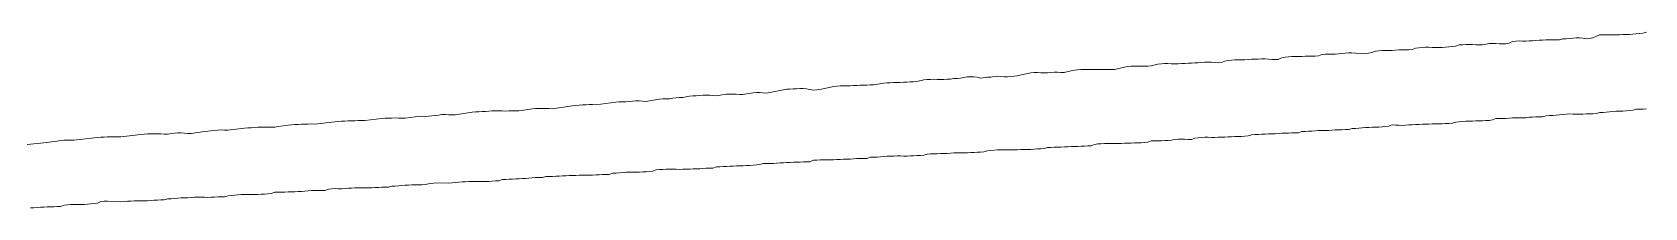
# Model space of a CAD drawing. Extents: x -16 to 11205, y -14909 to 147.
# Drawn here: x -5.49 to 5.14, y 106.65 to 107.81 of the extents above; entities that cross this region are included whole.
import ezdxf

# ---------------------------------------------------------------- set-up
doc = ezdxf.new("R2010")
doc.units = 0
doc.layers.get('0').update_dxf_attribs({"color": 1, "linetype": 'CONTINUOUS', "lineweight": 15, "true_color": 0xff0000})

msp = doc.modelspace()

# ---------------------------------------------------------------- linework, layer by layer
for p, q in [((3.845, 107.713), (3.823, 107.71)), ((3.867, 107.716), (3.845, 107.713)), ((3.889, 107.718), (3.867, 107.716)), ((3.912, 107.726), (3.889, 107.718)), ((3.934, 107.726), (3.912, 107.726)), ((3.956, 107.728), (3.934, 107.726)), ((3.978, 107.729), (3.956, 107.728)), ((4, 107.728), (3.978, 107.729)), ((4.022, 107.726), (4, 107.728)), ((4.044, 107.725), (4.022, 107.726)), ((4.066, 107.727), (4.044, 107.725)), ((4.088, 107.73), (4.066, 107.727)), ((4.11, 107.734), (4.088, 107.73)), ((4.132, 107.735), (4.11, 107.734)), ((4.154, 107.734), (4.132, 107.735)), ((4.176, 107.733), (4.154, 107.734)), ((4.198, 107.732), (4.176, 107.733)), ((4.22, 107.732), (4.198, 107.732)), ((4.242, 107.736), (4.22, 107.732)), ((4.265, 107.747), (4.242, 107.736)), ((4.287, 107.751), (4.265, 107.747)), ((4.308, 107.752), (4.287, 107.751)), ((4.33, 107.751), (4.308, 107.752)), ((4.353, 107.751), (4.33, 107.751)), ((4.375, 107.752), (4.353, 107.751)), ((4.396, 107.753), (4.375, 107.752)), ((4.418, 107.755), (4.396, 107.753)), ((4.44, 107.756), (4.418, 107.755)), ((4.462, 107.756), (4.44, 107.756)), ((4.484, 107.758), (4.462, 107.756)), ((4.506, 107.759), (4.484, 107.758)), ((4.528, 107.76), (4.506, 107.759)), ((4.551, 107.76), (4.528, 107.76)), ((4.573, 107.76), (4.551, 107.76)), ((4.595, 107.766), (4.573, 107.76)), ((4.617, 107.766), (4.595, 107.766)), ((4.639, 107.768), (4.617, 107.766)), ((4.661, 107.77), (4.639, 107.768)), ((4.683, 107.773), (4.661, 107.77)), ((4.705, 107.772), (4.683, 107.773)), ((4.727, 107.769), (4.705, 107.772)), ((4.75, 107.766), (4.727, 107.769)), ((4.772, 107.768), (4.75, 107.766)), ((4.793, 107.773), (4.772, 107.768)), ((4.814, 107.78), (4.793, 107.773)), ((4.838, 107.791), (4.814, 107.78)), ((4.86, 107.793), (4.838, 107.791)), ((4.881, 107.793), (4.86, 107.793)), ((4.903, 107.793), (4.881, 107.793)), ((4.925, 107.792), (4.903, 107.793)), ((4.948, 107.792), (4.925, 107.792)), ((4.97, 107.793), (4.948, 107.792)), ((4.992, 107.794), (4.97, 107.793)), ((5.014, 107.794), (4.992, 107.794)), ((5.036, 107.795), (5.014, 107.794)), ((5.057, 107.797), (5.036, 107.795)), ((5.079, 107.798), (5.057, 107.797)), ((5.101, 107.801), (5.079, 107.798)), ((5.123, 107.803), (5.101, 107.801)), ((5.146, 107.81), (5.123, 107.803)), ((2.171, 107.606), (2.149, 107.605)), ((2.192, 107.608), (2.171, 107.606)), ((2.214, 107.61), (2.192, 107.608)), ((2.236, 107.612), (2.214, 107.61)), ((2.259, 107.612), (2.236, 107.612)), ((2.281, 107.611), (2.259, 107.612)), ((2.303, 107.609), (2.281, 107.611)), ((2.325, 107.608), (2.303, 107.609)), ((2.347, 107.609), (2.325, 107.608)), ((2.37, 107.619), (2.347, 107.609)), ((2.391, 107.622), (2.37, 107.619)), ((2.413, 107.625), (2.391, 107.622)), ((2.435, 107.626), (2.413, 107.625)), ((2.457, 107.626), (2.435, 107.626)), ((2.479, 107.626), (2.457, 107.626)), ((2.501, 107.627), (2.479, 107.626)), ((2.523, 107.629), (2.501, 107.627)), ((2.545, 107.631), (2.523, 107.629)), ((2.567, 107.631), (2.545, 107.631)), ((2.589, 107.632), (2.567, 107.631)), ((2.611, 107.633), (2.589, 107.632)), ((2.634, 107.633), (2.611, 107.633)), ((2.656, 107.632), (2.634, 107.633)), ((2.678, 107.63), (2.656, 107.632)), ((2.699, 107.629), (2.678, 107.63)), ((2.721, 107.63), (2.699, 107.629)), ((2.744, 107.64), (2.721, 107.63)), ((2.766, 107.644), (2.744, 107.64)), ((2.788, 107.647), (2.766, 107.644)), ((2.81, 107.648), (2.788, 107.647)), ((2.832, 107.649), (2.81, 107.648)), ((2.854, 107.649), (2.832, 107.649)), ((2.876, 107.65), (2.854, 107.649)), ((2.898, 107.652), (2.876, 107.65)), ((2.92, 107.652), (2.898, 107.652)), ((2.942, 107.652), (2.92, 107.652)), ((2.964, 107.652), (2.942, 107.652)), ((2.986, 107.653), (2.964, 107.652)), ((3.009, 107.662), (2.986, 107.653)), ((3.03, 107.664), (3.009, 107.662)), ((3.052, 107.664), (3.03, 107.664)), ((3.074, 107.664), (3.052, 107.664)), ((3.097, 107.664), (3.074, 107.664)), ((3.118, 107.666), (3.097, 107.664)), ((3.14, 107.668), (3.118, 107.666)), ((3.162, 107.671), (3.14, 107.668)), ((3.184, 107.673), (3.162, 107.671)), ((3.206, 107.673), (3.184, 107.673)), ((3.229, 107.671), (3.206, 107.673)), ((3.251, 107.668), (3.229, 107.671)), ((3.273, 107.667), (3.251, 107.668)), ((3.295, 107.669), (3.273, 107.667)), ((3.316, 107.672), (3.295, 107.669)), ((3.338, 107.675), (3.316, 107.672)), ((3.361, 107.684), (3.338, 107.675)), ((3.383, 107.686), (3.361, 107.684)), ((3.405, 107.688), (3.383, 107.686)), ((3.427, 107.688), (3.405, 107.688)), ((3.449, 107.689), (3.427, 107.688)), ((3.471, 107.689), (3.449, 107.689)), ((3.493, 107.691), (3.471, 107.689)), ((3.515, 107.692), (3.493, 107.691)), ((3.537, 107.693), (3.515, 107.692)), ((3.559, 107.694), (3.537, 107.693)), ((3.581, 107.694), (3.559, 107.694)), ((3.603, 107.695), (3.581, 107.694)), ((3.626, 107.703), (3.603, 107.695)), ((3.648, 107.706), (3.626, 107.703)), ((3.669, 107.708), (3.648, 107.706)), ((3.691, 107.71), (3.669, 107.708)), ((3.713, 107.71), (3.691, 107.71)), ((3.735, 107.709), (3.713, 107.71)), ((3.757, 107.709), (3.735, 107.709)), ((3.779, 107.709), (3.757, 107.709)), ((3.802, 107.709), (3.779, 107.709)), ((3.823, 107.71), (3.802, 107.709)), ((0.562, 107.5), (0.54, 107.499)), ((0.584, 107.503), (0.562, 107.5)), ((0.605, 107.504), (0.584, 107.503)), ((0.627, 107.506), (0.605, 107.504)), ((0.672, 107.514), (0.627, 107.506)), ((0.694, 107.514), (0.672, 107.514)), ((0.716, 107.514), (0.694, 107.514)), ((0.738, 107.513), (0.716, 107.514)), ((0.76, 107.506), (0.738, 107.513)), ((0.805, 107.512), (0.76, 107.506)), ((0.827, 107.513), (0.805, 107.512)), ((0.849, 107.516), (0.827, 107.513)), ((0.87, 107.518), (0.849, 107.516)), ((0.893, 107.517), (0.87, 107.518)), ((0.915, 107.514), (0.893, 107.517)), ((0.937, 107.514), (0.915, 107.514)), ((0.959, 107.516), (0.937, 107.514)), ((0.981, 107.519), (0.959, 107.516)), ((1.002, 107.521), (0.981, 107.519)), ((1.07, 107.537), (1.002, 107.521)), ((1.091, 107.541), (1.07, 107.537)), ((1.113, 107.544), (1.091, 107.541)), ((1.135, 107.544), (1.113, 107.544)), ((1.157, 107.542), (1.135, 107.544)), ((1.179, 107.541), (1.157, 107.542)), ((1.201, 107.542), (1.179, 107.541)), ((1.223, 107.544), (1.201, 107.542)), ((1.245, 107.546), (1.223, 107.544)), ((1.267, 107.546), (1.245, 107.546)), ((1.289, 107.544), (1.267, 107.546)), ((1.311, 107.543), (1.289, 107.544)), ((1.356, 107.554), (1.311, 107.543)), ((1.378, 107.558), (1.356, 107.554)), ((1.399, 107.561), (1.378, 107.558)), ((1.421, 107.562), (1.399, 107.561)), ((1.443, 107.563), (1.421, 107.562)), ((1.465, 107.563), (1.443, 107.563)), ((1.487, 107.563), (1.465, 107.563)), ((1.51, 107.563), (1.487, 107.563)), ((1.532, 107.563), (1.51, 107.563)), ((1.554, 107.564), (1.532, 107.563)), ((1.576, 107.564), (1.554, 107.564)), ((1.598, 107.564), (1.576, 107.564)), ((1.62, 107.563), (1.598, 107.564)), ((1.642, 107.563), (1.62, 107.563)), ((1.709, 107.579), (1.642, 107.563)), ((1.73, 107.583), (1.709, 107.579)), ((1.752, 107.584), (1.73, 107.583)), ((1.774, 107.584), (1.752, 107.584)), ((1.796, 107.584), (1.774, 107.584)), ((1.818, 107.584), (1.796, 107.584)), ((1.84, 107.584), (1.818, 107.584)), ((1.862, 107.586), (1.84, 107.584)), ((1.884, 107.588), (1.862, 107.586)), ((1.929, 107.599), (1.884, 107.588)), ((1.951, 107.601), (1.929, 107.599)), ((1.972, 107.602), (1.951, 107.601)), ((1.994, 107.602), (1.972, 107.602)), ((2.016, 107.601), (1.994, 107.602)), ((2.039, 107.601), (2.016, 107.601)), ((2.061, 107.601), (2.039, 107.601)), ((2.083, 107.602), (2.061, 107.601)), ((2.105, 107.603), (2.083, 107.602)), ((2.127, 107.604), (2.105, 107.603)), ((2.149, 107.605), (2.127, 107.604)), ((-1.047, 107.394), (-1.069, 107.393)), ((-1.025, 107.393), (-1.047, 107.394)), ((-0.916, 107.4), (-0.981, 107.389)), ((-0.893, 107.401), (-0.916, 107.4)), ((-0.871, 107.4), (-0.893, 107.401)), ((-0.849, 107.399), (-0.871, 107.4)), ((-0.826, 107.398), (-0.849, 107.399)), ((-0.805, 107.397), (-0.826, 107.398)), ((-0.738, 107.409), (-0.805, 107.397)), ((-0.716, 107.412), (-0.738, 107.409)), ((-0.694, 107.412), (-0.716, 107.412)), ((-0.672, 107.409), (-0.694, 107.412)), ((-0.65, 107.406), (-0.672, 107.409)), ((-0.517, 107.432), (-0.65, 107.406)), ((-0.496, 107.434), (-0.517, 107.432)), ((-0.474, 107.435), (-0.496, 107.434)), ((-0.452, 107.435), (-0.474, 107.435)), ((-0.43, 107.437), (-0.452, 107.435)), ((-0.408, 107.437), (-0.43, 107.437)), ((-0.386, 107.435), (-0.408, 107.437)), ((-0.364, 107.431), (-0.386, 107.435)), ((-0.342, 107.427), (-0.364, 107.431)), ((-0.319, 107.428), (-0.342, 107.427)), ((-0.276, 107.436), (-0.319, 107.428)), ((-0.209, 107.45), (-0.276, 107.436)), ((-0.187, 107.453), (-0.209, 107.45)), ((-0.165, 107.455), (-0.187, 107.453)), ((-0.143, 107.455), (-0.165, 107.455)), ((-0.121, 107.455), (-0.143, 107.455)), ((-0.099, 107.456), (-0.121, 107.455)), ((-0.077, 107.457), (-0.099, 107.456)), ((-0.055, 107.458), (-0.077, 107.457)), ((-0.033, 107.459), (-0.055, 107.458)), ((-0.011, 107.459), (-0.033, 107.459)), ((0.011, 107.46), (-0.011, 107.459)), ((0.033, 107.461), (0.011, 107.46)), ((0.055, 107.461), (0.033, 107.461)), ((0.122, 107.472), (0.055, 107.461)), ((0.143, 107.474), (0.122, 107.472)), ((0.165, 107.476), (0.143, 107.474)), ((0.187, 107.477), (0.165, 107.476)), ((0.209, 107.477), (0.187, 107.477)), ((0.231, 107.478), (0.209, 107.477)), ((0.253, 107.479), (0.231, 107.478)), ((0.275, 107.48), (0.253, 107.479)), ((0.297, 107.481), (0.275, 107.48)), ((0.319, 107.482), (0.297, 107.481)), ((0.341, 107.483), (0.319, 107.482)), ((0.386, 107.494), (0.341, 107.483)), ((0.408, 107.496), (0.386, 107.494)), ((0.43, 107.498), (0.408, 107.496)), ((0.452, 107.499), (0.43, 107.498)), ((0.474, 107.498), (0.452, 107.499)), ((0.496, 107.497), (0.474, 107.498)), ((0.518, 107.497), (0.496, 107.497)), ((0.54, 107.499), (0.518, 107.497)), ((-2.457, 107.289), (-2.479, 107.287)), ((-2.435, 107.29), (-2.457, 107.289)), ((-2.413, 107.29), (-2.435, 107.29)), ((-2.391, 107.289), (-2.413, 107.29)), ((-2.369, 107.288), (-2.391, 107.289)), ((-2.347, 107.289), (-2.369, 107.288)), ((-2.325, 107.291), (-2.347, 107.289)), ((-2.303, 107.291), (-2.325, 107.291)), ((-2.281, 107.291), (-2.303, 107.291)), ((-2.192, 107.303), (-2.281, 107.291)), ((-2.171, 107.305), (-2.192, 107.303)), ((-2.149, 107.306), (-2.171, 107.305)), ((-2.127, 107.306), (-2.149, 107.306)), ((-2.105, 107.305), (-2.127, 107.306)), ((-2.083, 107.305), (-2.105, 107.305)), ((-2.061, 107.304), (-2.083, 107.305)), ((-1.928, 107.324), (-2.061, 107.304)), ((-1.906, 107.325), (-1.928, 107.324)), ((-1.884, 107.327), (-1.906, 107.325)), ((-1.862, 107.329), (-1.884, 107.327)), ((-1.84, 107.33), (-1.862, 107.329)), ((-1.818, 107.331), (-1.84, 107.33)), ((-1.796, 107.331), (-1.818, 107.331)), ((-1.774, 107.329), (-1.796, 107.331)), ((-1.642, 107.348), (-1.774, 107.329)), ((-1.62, 107.35), (-1.642, 107.348)), ((-1.598, 107.35), (-1.62, 107.35)), ((-1.576, 107.35), (-1.598, 107.35)), ((-1.554, 107.352), (-1.576, 107.35)), ((-1.532, 107.354), (-1.554, 107.352)), ((-1.51, 107.355), (-1.532, 107.354)), ((-1.488, 107.355), (-1.51, 107.355)), ((-1.466, 107.353), (-1.488, 107.355)), ((-1.444, 107.351), (-1.466, 107.353)), ((-1.355, 107.367), (-1.444, 107.351)), ((-1.333, 107.369), (-1.355, 107.367)), ((-1.311, 107.369), (-1.333, 107.369)), ((-1.289, 107.37), (-1.311, 107.369)), ((-1.267, 107.373), (-1.289, 107.37)), ((-1.246, 107.375), (-1.267, 107.373)), ((-1.224, 107.378), (-1.246, 107.375)), ((-1.202, 107.379), (-1.224, 107.378)), ((-1.157, 107.387), (-1.202, 107.379)), ((-1.135, 107.388), (-1.157, 107.387)), ((-1.113, 107.39), (-1.135, 107.388)), ((-1.091, 107.391), (-1.113, 107.39)), ((-1.069, 107.393), (-1.091, 107.391)), ((-1.003, 107.391), (-1.025, 107.393)), ((-0.981, 107.389), (-1.003, 107.391)), ((4.992, 107.287), (5.014, 107.289)), ((5.014, 107.289), (5.036, 107.292)), ((5.036, 107.292), (5.058, 107.294)), ((5.058, 107.294), (5.081, 107.301)), ((5.081, 107.301), (5.103, 107.301)), ((5.103, 107.301), (5.125, 107.302)), ((5.125, 107.302), (5.147, 107.304)), ((-3.978, 107.181), (-4, 107.181)), ((-3.956, 107.181), (-3.978, 107.181)), ((-3.912, 107.182), (-3.934, 107.181)), ((-3.89, 107.183), (-3.912, 107.182)), ((-3.868, 107.186), (-3.89, 107.183)), ((-3.801, 107.196), (-3.868, 107.186)), ((-3.779, 107.197), (-3.801, 107.196)), ((-3.757, 107.199), (-3.779, 107.197)), ((-3.735, 107.2), (-3.757, 107.199)), ((-3.714, 107.201), (-3.735, 107.2)), ((-3.692, 107.201), (-3.714, 107.201)), ((-3.67, 107.202), (-3.692, 107.201)), ((-3.648, 107.203), (-3.67, 107.202)), ((-3.625, 107.201), (-3.648, 107.203)), ((-3.493, 107.218), (-3.625, 107.201)), ((-3.471, 107.22), (-3.493, 107.218)), ((-3.449, 107.221), (-3.471, 107.22)), ((-3.427, 107.222), (-3.449, 107.221)), ((-3.405, 107.223), (-3.427, 107.222)), ((-3.383, 107.223), (-3.405, 107.223)), ((-3.361, 107.224), (-3.383, 107.223)), ((-3.339, 107.225), (-3.361, 107.224)), ((-3.317, 107.226), (-3.339, 107.225)), ((-3.295, 107.225), (-3.317, 107.226)), ((-3.184, 107.24), (-3.295, 107.225)), ((-3.162, 107.241), (-3.184, 107.24)), ((-3.14, 107.241), (-3.162, 107.241)), ((-3.118, 107.242), (-3.14, 107.241)), ((-3.096, 107.243), (-3.118, 107.242)), ((-3.074, 107.242), (-3.096, 107.243)), ((-3.052, 107.241), (-3.074, 107.242)), ((-3.03, 107.241), (-3.052, 107.241)), ((-2.965, 107.25), (-3.03, 107.241)), ((-2.943, 107.253), (-2.965, 107.25)), ((-2.921, 107.254), (-2.943, 107.253)), ((-2.898, 107.252), (-2.921, 107.254)), ((-2.81, 107.262), (-2.898, 107.252)), ((-2.788, 107.265), (-2.81, 107.262)), ((-2.766, 107.265), (-2.788, 107.265)), ((-2.744, 107.264), (-2.766, 107.265)), ((-2.722, 107.263), (-2.744, 107.264)), ((-2.7, 107.264), (-2.722, 107.263)), ((-2.589, 107.282), (-2.7, 107.264)), ((-2.567, 107.283), (-2.589, 107.282)), ((-2.545, 107.284), (-2.567, 107.283)), ((-2.523, 107.285), (-2.545, 107.284)), ((-2.501, 107.285), (-2.523, 107.285)), ((-2.479, 107.287), (-2.501, 107.285)), ((3.339, 107.181), (3.361, 107.182)), ((3.361, 107.182), (3.383, 107.182)), ((3.383, 107.182), (3.405, 107.184)), ((3.405, 107.184), (3.427, 107.186)), ((3.427, 107.186), (3.449, 107.189)), ((3.449, 107.189), (3.472, 107.197)), ((3.472, 107.197), (3.494, 107.196)), ((3.494, 107.196), (3.516, 107.195)), ((3.516, 107.195), (3.538, 107.194)), ((3.538, 107.194), (3.56, 107.195)), ((3.56, 107.195), (3.582, 107.197)), ((3.582, 107.197), (3.604, 107.198)), ((3.604, 107.198), (3.626, 107.199)), ((3.626, 107.199), (3.648, 107.2)), ((3.648, 107.2), (3.67, 107.201)), ((3.67, 107.201), (3.692, 107.201)), ((3.692, 107.201), (3.714, 107.202)), ((3.714, 107.202), (3.736, 107.203)), ((3.736, 107.203), (3.758, 107.203)), ((3.758, 107.203), (3.78, 107.204)), ((3.78, 107.204), (3.802, 107.205)), ((3.802, 107.205), (3.824, 107.206)), ((3.824, 107.206), (3.846, 107.207)), ((3.846, 107.207), (3.868, 107.208)), ((3.868, 107.208), (3.891, 107.216)), ((3.891, 107.216), (3.913, 107.218)), ((3.913, 107.218), (3.935, 107.22)), ((3.935, 107.22), (3.957, 107.221)), ((3.957, 107.221), (3.979, 107.222)), ((3.979, 107.222), (4.001, 107.222)), ((4.001, 107.222), (4.023, 107.223)), ((4.023, 107.223), (4.045, 107.223)), ((4.045, 107.223), (4.067, 107.224)), ((4.067, 107.224), (4.088, 107.225)), ((4.088, 107.225), (4.11, 107.227)), ((4.11, 107.227), (4.132, 107.23)), ((4.132, 107.23), (4.155, 107.239)), ((4.155, 107.239), (4.177, 107.24)), ((4.177, 107.24), (4.199, 107.24)), ((4.199, 107.24), (4.221, 107.24)), ((4.221, 107.24), (4.243, 107.242)), ((4.243, 107.242), (4.265, 107.244)), ((4.265, 107.244), (4.287, 107.244)), ((4.287, 107.244), (4.309, 107.244)), ((4.309, 107.244), (4.331, 107.244)), ((4.331, 107.244), (4.353, 107.244)), ((4.353, 107.244), (4.375, 107.247)), ((4.375, 107.247), (4.397, 107.249)), ((4.397, 107.249), (4.419, 107.251)), ((4.419, 107.251), (4.441, 107.251)), ((4.441, 107.251), (4.463, 107.25)), ((4.463, 107.25), (4.486, 107.256)), ((4.486, 107.256), (4.508, 107.258)), ((4.508, 107.258), (4.53, 107.259)), ((4.53, 107.259), (4.552, 107.261)), ((4.552, 107.261), (4.574, 107.263)), ((4.574, 107.263), (4.596, 107.265)), ((4.596, 107.265), (4.617, 107.268)), ((4.617, 107.268), (4.639, 107.269)), ((4.639, 107.269), (4.662, 107.268)), ((4.662, 107.268), (4.684, 107.267)), ((4.684, 107.267), (4.706, 107.267)), ((4.706, 107.267), (4.728, 107.268)), ((4.728, 107.268), (4.75, 107.269)), ((4.75, 107.269), (4.772, 107.27)), ((4.772, 107.27), (4.793, 107.271)), ((4.793, 107.271), (4.815, 107.272)), ((4.815, 107.272), (4.839, 107.279)), ((4.839, 107.279), (4.861, 107.28)), ((4.861, 107.28), (4.882, 107.282)), ((4.882, 107.282), (4.904, 107.284)), ((4.904, 107.284), (4.926, 107.286)), ((4.926, 107.286), (4.948, 107.287)), ((4.948, 107.287), (4.97, 107.287)), ((4.97, 107.287), (4.992, 107.287)), ((-5.433, 107.076), (-5.521, 107.067)), ((-5.411, 107.079), (-5.433, 107.076)), ((-5.322, 107.09), (-5.411, 107.079)), ((-5.3, 107.093), (-5.322, 107.09)), ((-5.278, 107.095), (-5.3, 107.093)), ((-5.256, 107.097), (-5.278, 107.095)), ((-5.234, 107.097), (-5.256, 107.097)), ((-5.212, 107.096), (-5.234, 107.097)), ((-5.057, 107.114), (-5.212, 107.096)), ((-5.036, 107.115), (-5.057, 107.114)), ((-5.014, 107.117), (-5.036, 107.115)), ((-4.992, 107.118), (-5.014, 107.117)), ((-4.97, 107.119), (-4.992, 107.118)), ((-4.948, 107.119), (-4.97, 107.119)), ((-4.926, 107.118), (-4.948, 107.119)), ((-4.904, 107.118), (-4.926, 107.118)), ((-4.771, 107.134), (-4.904, 107.118)), ((-4.749, 107.136), (-4.771, 107.134)), ((-4.727, 107.137), (-4.749, 107.136)), ((-4.705, 107.137), (-4.727, 107.137)), ((-4.683, 107.138), (-4.705, 107.137)), ((-4.661, 107.138), (-4.683, 107.138)), ((-4.639, 107.137), (-4.661, 107.138)), ((-4.617, 107.136), (-4.639, 107.137)), ((-4.595, 107.136), (-4.617, 107.136)), ((-4.551, 107.142), (-4.595, 107.136)), ((-4.529, 107.144), (-4.551, 107.142)), ((-4.507, 107.145), (-4.529, 107.144)), ((-4.485, 107.143), (-4.507, 107.145)), ((-4.463, 107.141), (-4.485, 107.143)), ((-4.441, 107.14), (-4.463, 107.141)), ((-4.352, 107.153), (-4.441, 107.14)), ((-4.33, 107.155), (-4.352, 107.153)), ((-4.287, 107.161), (-4.33, 107.155)), ((-4.265, 107.163), (-4.287, 107.161)), ((-4.243, 107.164), (-4.265, 107.163)), ((-4.221, 107.163), (-4.243, 107.164)), ((-4.199, 107.162), (-4.221, 107.163)), ((-4.088, 107.175), (-4.199, 107.162)), ((-4.066, 107.177), (-4.088, 107.175)), ((-4.044, 107.178), (-4.066, 107.177)), ((-4.022, 107.179), (-4.044, 107.178)), ((-4, 107.181), (-4.022, 107.179)), ((-3.934, 107.181), (-3.956, 107.181)), ((1.664, 107.075), (1.686, 107.075)), ((1.686, 107.075), (1.708, 107.076)), ((1.708, 107.076), (1.731, 107.076)), ((1.731, 107.076), (1.753, 107.077)), ((1.753, 107.077), (1.774, 107.078)), ((1.774, 107.078), (1.796, 107.078)), ((1.796, 107.078), (1.818, 107.079)), ((1.818, 107.079), (1.84, 107.08)), ((1.84, 107.08), (1.862, 107.082)), ((1.862, 107.082), (1.885, 107.091)), ((1.885, 107.091), (1.907, 107.092)), ((1.907, 107.092), (1.929, 107.092)), ((1.929, 107.092), (1.951, 107.092)), ((1.951, 107.092), (1.973, 107.093)), ((1.973, 107.093), (1.995, 107.094)), ((1.995, 107.094), (2.017, 107.097)), ((2.017, 107.097), (2.039, 107.1)), ((2.039, 107.1), (2.061, 107.103)), ((2.061, 107.103), (2.083, 107.103)), ((2.083, 107.103), (2.105, 107.102)), ((2.105, 107.102), (2.127, 107.101)), ((2.127, 107.101), (2.149, 107.101)), ((2.149, 107.101), (2.172, 107.109)), ((2.172, 107.109), (2.194, 107.112)), ((2.194, 107.112), (2.216, 107.114)), ((2.216, 107.114), (2.238, 107.115)), ((2.238, 107.115), (2.26, 107.115)), ((2.26, 107.115), (2.282, 107.114)), ((2.282, 107.114), (2.304, 107.114)), ((2.304, 107.114), (2.326, 107.115)), ((2.326, 107.115), (2.348, 107.116)), ((2.348, 107.116), (2.37, 107.117)), ((2.37, 107.117), (2.392, 107.118)), ((2.392, 107.118), (2.414, 107.119)), ((2.414, 107.119), (2.436, 107.12)), ((2.436, 107.12), (2.458, 107.121)), ((2.458, 107.121), (2.48, 107.121)), ((2.48, 107.121), (2.501, 107.123)), ((2.501, 107.123), (2.523, 107.124)), ((2.523, 107.124), (2.546, 107.132)), ((2.546, 107.132), (2.568, 107.134)), ((2.568, 107.134), (2.59, 107.134)), ((2.59, 107.134), (2.612, 107.135)), ((2.612, 107.135), (2.634, 107.136)), ((2.634, 107.136), (2.656, 107.137)), ((2.656, 107.137), (2.678, 107.137)), ((2.678, 107.137), (2.7, 107.138)), ((2.7, 107.138), (2.722, 107.14)), ((2.722, 107.14), (2.744, 107.142)), ((2.744, 107.142), (2.766, 107.143)), ((2.766, 107.143), (2.788, 107.143)), ((2.788, 107.143), (2.81, 107.144)), ((2.81, 107.144), (2.832, 107.144)), ((2.832, 107.144), (2.854, 107.145)), ((2.854, 107.145), (2.877, 107.153)), ((2.877, 107.153), (2.899, 107.154)), ((2.899, 107.154), (2.921, 107.155)), ((2.921, 107.155), (2.943, 107.156)), ((2.943, 107.156), (2.965, 107.158)), ((2.965, 107.158), (2.987, 107.159)), ((2.987, 107.159), (3.009, 107.16)), ((3.009, 107.16), (3.031, 107.161)), ((3.031, 107.161), (3.053, 107.161)), ((3.053, 107.161), (3.075, 107.163)), ((3.075, 107.163), (3.097, 107.164)), ((3.097, 107.164), (3.119, 107.165)), ((3.119, 107.165), (3.141, 107.165)), ((3.141, 107.165), (3.163, 107.166)), ((3.163, 107.166), (3.185, 107.166)), ((3.185, 107.166), (3.208, 107.173)), ((3.208, 107.173), (3.23, 107.174)), ((3.23, 107.174), (3.252, 107.176)), ((3.252, 107.176), (3.274, 107.178)), ((3.274, 107.178), (3.295, 107.179)), ((3.295, 107.179), (3.317, 107.18)), ((3.317, 107.18), (3.339, 107.181)), ((-0.187, 106.969), (-0.165, 106.969)), ((-0.165, 106.969), (-0.143, 106.97)), ((-0.143, 106.97), (-0.121, 106.97)), ((-0.121, 106.97), (-0.099, 106.97)), ((-0.099, 106.97), (-0.077, 106.972)), ((-0.077, 106.972), (-0.055, 106.974)), ((-0.055, 106.974), (-0.033, 106.975)), ((-0.033, 106.975), (-0.011, 106.976)), ((-0.011, 106.976), (0.011, 106.976)), ((0.011, 106.976), (0.034, 106.983)), ((0.034, 106.983), (0.056, 106.983)), ((0.056, 106.983), (0.078, 106.984)), ((0.078, 106.984), (0.1, 106.986)), ((0.1, 106.986), (0.122, 106.988)), ((0.122, 106.988), (0.144, 106.99)), ((0.144, 106.99), (0.166, 106.991)), ((0.166, 106.991), (0.188, 106.991)), ((0.188, 106.991), (0.21, 106.992)), ((0.21, 106.992), (0.232, 106.992)), ((0.232, 106.992), (0.254, 106.991)), ((0.254, 106.991), (0.276, 106.991)), ((0.276, 106.991), (0.298, 106.992)), ((0.298, 106.992), (0.32, 106.992)), ((0.32, 106.992), (0.342, 106.994)), ((0.342, 106.994), (0.364, 106.995)), ((0.364, 106.995), (0.386, 106.997)), ((0.386, 106.997), (0.409, 107.004)), ((0.409, 107.004), (0.431, 107.005)), ((0.431, 107.005), (0.453, 107.006)), ((0.453, 107.006), (0.475, 107.006)), ((0.475, 107.006), (0.497, 107.007)), ((0.497, 107.007), (0.519, 107.007)), ((0.519, 107.007), (0.541, 107.009)), ((0.541, 107.009), (0.563, 107.01)), ((0.563, 107.01), (0.585, 107.012)), ((0.585, 107.012), (0.607, 107.013)), ((0.607, 107.013), (0.629, 107.013)), ((0.629, 107.013), (0.651, 107.013)), ((0.651, 107.013), (0.673, 107.013)), ((0.673, 107.013), (0.695, 107.014)), ((0.695, 107.014), (0.717, 107.015)), ((0.717, 107.015), (0.739, 107.016)), ((0.739, 107.016), (0.76, 107.017)), ((0.76, 107.017), (0.782, 107.018)), ((0.782, 107.018), (0.806, 107.025)), ((0.806, 107.025), (0.828, 107.028)), ((0.828, 107.028), (0.849, 107.03)), ((0.849, 107.03), (0.871, 107.032)), ((0.871, 107.032), (0.893, 107.033)), ((0.893, 107.033), (0.915, 107.032)), ((0.915, 107.032), (0.937, 107.032)), ((0.937, 107.032), (0.959, 107.032)), ((0.959, 107.032), (0.981, 107.032)), ((0.981, 107.032), (1.003, 107.033)), ((1.003, 107.033), (1.025, 107.034)), ((1.025, 107.034), (1.047, 107.034)), ((1.047, 107.034), (1.069, 107.034)), ((1.069, 107.034), (1.091, 107.035)), ((1.091, 107.035), (1.113, 107.036)), ((1.113, 107.036), (1.135, 107.038)), ((1.135, 107.038), (1.157, 107.039)), ((1.157, 107.039), (1.179, 107.04)), ((1.179, 107.04), (1.202, 107.047)), ((1.202, 107.047), (1.224, 107.048)), ((1.224, 107.048), (1.246, 107.049)), ((1.246, 107.049), (1.268, 107.049)), ((1.268, 107.049), (1.29, 107.05)), ((1.29, 107.05), (1.312, 107.052)), ((1.312, 107.052), (1.334, 107.053)), ((1.334, 107.053), (1.356, 107.054)), ((1.356, 107.054), (1.378, 107.055)), ((1.378, 107.055), (1.4, 107.055)), ((1.4, 107.055), (1.422, 107.056)), ((1.422, 107.056), (1.444, 107.057)), ((1.444, 107.057), (1.466, 107.058)), ((1.466, 107.058), (1.488, 107.059)), ((1.488, 107.059), (1.511, 107.068)), ((1.511, 107.068), (1.533, 107.071)), ((1.533, 107.071), (1.554, 107.072)), ((1.554, 107.072), (1.576, 107.073)), ((1.576, 107.073), (1.598, 107.074)), ((1.598, 107.074), (1.62, 107.074)), ((1.62, 107.074), (1.642, 107.075)), ((1.642, 107.075), (1.664, 107.075)), ((-1.928, 106.863), (-1.906, 106.863)), ((-1.906, 106.863), (-1.884, 106.864)), ((-1.884, 106.864), (-1.862, 106.864)), ((-1.862, 106.864), (-1.84, 106.864)), ((-1.84, 106.864), (-1.818, 106.864)), ((-1.818, 106.864), (-1.796, 106.864)), ((-1.796, 106.864), (-1.774, 106.866)), ((-1.774, 106.866), (-1.752, 106.867)), ((-1.752, 106.867), (-1.73, 106.869)), ((-1.73, 106.869), (-1.708, 106.87)), ((-1.708, 106.87), (-1.686, 106.87)), ((-1.686, 106.87), (-1.663, 106.877)), ((-1.663, 106.877), (-1.641, 106.879)), ((-1.641, 106.879), (-1.619, 106.881)), ((-1.619, 106.881), (-1.597, 106.883)), ((-1.597, 106.883), (-1.575, 106.884)), ((-1.575, 106.884), (-1.553, 106.884)), ((-1.553, 106.884), (-1.531, 106.884)), ((-1.531, 106.884), (-1.509, 106.884)), ((-1.509, 106.884), (-1.487, 106.885)), ((-1.487, 106.885), (-1.465, 106.886)), ((-1.465, 106.886), (-1.443, 106.887)), ((-1.443, 106.887), (-1.421, 106.889)), ((-1.421, 106.889), (-1.4, 106.891)), ((-1.4, 106.891), (-1.376, 106.9)), ((-1.376, 106.9), (-1.354, 106.902)), ((-1.354, 106.902), (-1.333, 106.903)), ((-1.333, 106.903), (-1.311, 106.904)), ((-1.311, 106.904), (-1.289, 106.904)), ((-1.289, 106.904), (-1.267, 106.904)), ((-1.267, 106.904), (-1.245, 106.904)), ((-1.245, 106.904), (-1.223, 106.903)), ((-1.223, 106.903), (-1.201, 106.904)), ((-1.201, 106.904), (-1.178, 106.904)), ((-1.178, 106.904), (-1.156, 106.905)), ((-1.156, 106.905), (-1.134, 106.906)), ((-1.134, 106.906), (-1.112, 106.907)), ((-1.112, 106.907), (-1.09, 106.907)), ((-1.09, 106.907), (-1.069, 106.908)), ((-1.069, 106.908), (-1.047, 106.91)), ((-1.047, 106.91), (-1.025, 106.911)), ((-1.025, 106.911), (-1.003, 106.912)), ((-1.003, 106.912), (-0.98, 106.919)), ((-0.98, 106.919), (-0.958, 106.921)), ((-0.958, 106.921), (-0.936, 106.922)), ((-0.936, 106.922), (-0.914, 106.923)), ((-0.914, 106.923), (-0.892, 106.924)), ((-0.892, 106.924), (-0.87, 106.925)), ((-0.87, 106.925), (-0.848, 106.926)), ((-0.848, 106.926), (-0.826, 106.927)), ((-0.826, 106.927), (-0.804, 106.927)), ((-0.804, 106.927), (-0.782, 106.928)), ((-0.782, 106.928), (-0.76, 106.929)), ((-0.76, 106.929), (-0.738, 106.931)), ((-0.738, 106.931), (-0.716, 106.933)), ((-0.716, 106.933), (-0.694, 106.935)), ((-0.694, 106.935), (-0.671, 106.942)), ((-0.671, 106.942), (-0.649, 106.942)), ((-0.649, 106.942), (-0.627, 106.942)), ((-0.627, 106.942), (-0.605, 106.943)), ((-0.605, 106.943), (-0.583, 106.945)), ((-0.583, 106.945), (-0.561, 106.946)), ((-0.561, 106.946), (-0.539, 106.947)), ((-0.539, 106.947), (-0.517, 106.948)), ((-0.517, 106.948), (-0.495, 106.949)), ((-0.495, 106.949), (-0.473, 106.95)), ((-0.473, 106.95), (-0.451, 106.95)), ((-0.451, 106.95), (-0.429, 106.951)), ((-0.429, 106.951), (-0.407, 106.952)), ((-0.407, 106.952), (-0.385, 106.952)), ((-0.385, 106.952), (-0.364, 106.954)), ((-0.364, 106.954), (-0.34, 106.963)), ((-0.34, 106.963), (-0.319, 106.965)), ((-0.319, 106.965), (-0.297, 106.966)), ((-0.297, 106.966), (-0.275, 106.966)), ((-0.275, 106.966), (-0.253, 106.966)), ((-0.253, 106.966), (-0.231, 106.967)), ((-0.231, 106.967), (-0.209, 106.967)), ((-0.209, 106.967), (-0.187, 106.969)), ((-3.735, 106.756), (-3.713, 106.758)), ((-3.713, 106.758), (-3.691, 106.76)), ((-3.691, 106.76), (-3.669, 106.762)), ((-3.669, 106.762), (-3.647, 106.763)), ((-3.647, 106.763), (-3.625, 106.763)), ((-3.625, 106.763), (-3.603, 106.763)), ((-3.603, 106.763), (-3.581, 106.763)), ((-3.581, 106.763), (-3.559, 106.764)), ((-3.559, 106.764), (-3.536, 106.773)), ((-3.536, 106.773), (-3.514, 106.775)), ((-3.514, 106.775), (-3.492, 106.776)), ((-3.492, 106.776), (-3.47, 106.775)), ((-3.47, 106.775), (-3.448, 106.775)), ((-3.448, 106.775), (-3.426, 106.776)), ((-3.426, 106.776), (-3.404, 106.778)), ((-3.404, 106.778), (-3.383, 106.78)), ((-3.383, 106.78), (-3.361, 106.782)), ((-3.361, 106.782), (-3.338, 106.782)), ((-3.338, 106.782), (-3.316, 106.782)), ((-3.316, 106.782), (-3.294, 106.781)), ((-3.294, 106.781), (-3.272, 106.781)), ((-3.272, 106.781), (-3.25, 106.782)), ((-3.25, 106.782), (-3.228, 106.784)), ((-3.228, 106.784), (-3.206, 106.784)), ((-3.206, 106.784), (-3.184, 106.785)), ((-3.184, 106.785), (-3.162, 106.786)), ((-3.162, 106.786), (-3.14, 106.786)), ((-3.14, 106.786), (-3.118, 106.793)), ((-3.118, 106.793), (-3.096, 106.793)), ((-3.096, 106.793), (-3.073, 106.794)), ((-3.073, 106.794), (-3.052, 106.796)), ((-3.052, 106.796), (-3.03, 106.798)), ((-3.03, 106.798), (-3.008, 106.799)), ((-3.008, 106.799), (-2.986, 106.8)), ((-2.986, 106.8), (-2.964, 106.801)), ((-2.964, 106.801), (-2.942, 106.801)), ((-2.942, 106.801), (-2.92, 106.802)), ((-2.92, 106.802), (-2.898, 106.804)), ((-2.898, 106.804), (-2.876, 106.807)), ((-2.876, 106.807), (-2.854, 106.809)), ((-2.854, 106.809), (-2.831, 106.815)), ((-2.831, 106.815), (-2.743, 106.813)), ((-2.743, 106.813), (-2.721, 106.815)), ((-2.721, 106.815), (-2.699, 106.817)), ((-2.699, 106.817), (-2.677, 106.819)), ((-2.677, 106.819), (-2.655, 106.82)), ((-2.655, 106.82), (-2.633, 106.821)), ((-2.633, 106.821), (-2.611, 106.822)), ((-2.611, 106.822), (-2.589, 106.823)), ((-2.589, 106.823), (-2.567, 106.823)), ((-2.567, 106.823), (-2.545, 106.824)), ((-2.545, 106.824), (-2.523, 106.824)), ((-2.523, 106.824), (-2.501, 106.824)), ((-2.501, 106.824), (-2.479, 106.824)), ((-2.479, 106.824), (-2.457, 106.825)), ((-2.457, 106.825), (-2.435, 106.827)), ((-2.435, 106.827), (-2.413, 106.828)), ((-2.413, 106.828), (-2.39, 106.836)), ((-2.39, 106.836), (-2.368, 106.837)), ((-2.368, 106.837), (-2.346, 106.838)), ((-2.346, 106.838), (-2.324, 106.839)), ((-2.324, 106.839), (-2.302, 106.84)), ((-2.302, 106.84), (-2.28, 106.841)), ((-2.28, 106.841), (-2.258, 106.842)), ((-2.258, 106.842), (-2.236, 106.843)), ((-2.236, 106.843), (-2.215, 106.846)), ((-2.215, 106.846), (-2.193, 106.848)), ((-2.193, 106.848), (-2.171, 106.85)), ((-2.171, 106.85), (-2.149, 106.85)), ((-2.149, 106.85), (-2.126, 106.85)), ((-2.126, 106.85), (-2.104, 106.856)), ((-2.104, 106.856), (-2.082, 106.856)), ((-2.082, 106.856), (-2.06, 106.857)), ((-2.06, 106.857), (-2.038, 106.858)), ((-2.038, 106.858), (-2.016, 106.859)), ((-2.016, 106.859), (-1.994, 106.86)), ((-1.994, 106.86), (-1.972, 106.861)), ((-1.972, 106.861), (-1.95, 106.862)), ((-1.95, 106.862), (-1.928, 106.863)), ((-5.498, 106.649), (-5.476, 106.65)), ((-5.476, 106.65), (-5.454, 106.652)), ((-5.454, 106.652), (-5.432, 106.653)), ((-5.432, 106.653), (-5.41, 106.654)), ((-5.41, 106.654), (-5.388, 106.655)), ((-5.388, 106.655), (-5.366, 106.656)), ((-5.366, 106.656), (-5.344, 106.656)), ((-5.344, 106.656), (-5.322, 106.657)), ((-5.322, 106.657), (-5.3, 106.658)), ((-5.3, 106.658), (-5.277, 106.666)), ((-5.277, 106.666), (-5.255, 106.669)), ((-5.255, 106.669), (-5.234, 106.67)), ((-5.234, 106.67), (-5.212, 106.671)), ((-5.212, 106.671), (-5.19, 106.671)), ((-5.19, 106.671), (-5.167, 106.671)), ((-5.167, 106.671), (-5.145, 106.671)), ((-5.145, 106.671), (-5.124, 106.673)), ((-5.124, 106.673), (-5.102, 106.675)), ((-5.102, 106.675), (-5.08, 106.678)), ((-5.08, 106.678), (-5.058, 106.68)), ((-5.058, 106.68), (-5.035, 106.69)), ((-5.035, 106.69), (-5.013, 106.692)), ((-5.013, 106.692), (-4.991, 106.692)), ((-4.991, 106.692), (-4.903, 106.689)), ((-4.903, 106.689), (-4.881, 106.691)), ((-4.881, 106.691), (-4.859, 106.692)), ((-4.859, 106.692), (-4.837, 106.694)), ((-4.837, 106.694), (-4.815, 106.695)), ((-4.815, 106.695), (-4.793, 106.695)), ((-4.793, 106.695), (-4.771, 106.695)), ((-4.771, 106.695), (-4.749, 106.695)), ((-4.749, 106.695), (-4.727, 106.696)), ((-4.727, 106.696), (-4.705, 106.698)), ((-4.705, 106.698), (-4.683, 106.699)), ((-4.683, 106.699), (-4.661, 106.7)), ((-4.661, 106.7), (-4.639, 106.701)), ((-4.639, 106.701), (-4.617, 106.701)), ((-4.617, 106.701), (-4.594, 106.708)), ((-4.594, 106.708), (-4.572, 106.709)), ((-4.572, 106.709), (-4.55, 106.71)), ((-4.55, 106.71), (-4.528, 106.712)), ((-4.528, 106.712), (-4.506, 106.714)), ((-4.506, 106.714), (-4.484, 106.715)), ((-4.484, 106.715), (-4.462, 106.716)), ((-4.462, 106.716), (-4.44, 106.717)), ((-4.44, 106.717), (-4.418, 106.719)), ((-4.418, 106.719), (-4.396, 106.719)), ((-4.396, 106.719), (-4.374, 106.719)), ((-4.374, 106.719), (-4.352, 106.719)), ((-4.352, 106.719), (-4.33, 106.718)), ((-4.33, 106.718), (-4.308, 106.719)), ((-4.308, 106.719), (-4.286, 106.72)), ((-4.286, 106.72), (-4.264, 106.721)), ((-4.264, 106.721), (-4.242, 106.722)), ((-4.242, 106.722), (-4.22, 106.722)), ((-4.22, 106.722), (-4.197, 106.729)), ((-4.197, 106.729), (-4.175, 106.73)), ((-4.175, 106.73), (-4.153, 106.732)), ((-4.153, 106.732), (-4.132, 106.734)), ((-4.132, 106.734), (-4.11, 106.736)), ((-4.11, 106.736), (-4.088, 106.738)), ((-4.088, 106.738), (-4.066, 106.738)), ((-4.066, 106.738), (-4.044, 106.738)), ((-4.044, 106.738), (-4.022, 106.738)), ((-4.022, 106.738), (-4, 106.738)), ((-4, 106.738), (-3.978, 106.739)), ((-3.978, 106.739), (-3.956, 106.74)), ((-3.956, 106.74), (-3.934, 106.742)), ((-3.934, 106.742), (-3.912, 106.744)), ((-3.912, 106.744), (-3.889, 106.752)), ((-3.889, 106.752), (-3.867, 106.753)), ((-3.867, 106.753), (-3.845, 106.753)), ((-3.845, 106.753), (-3.823, 106.753)), ((-3.823, 106.753), (-3.801, 106.754)), ((-3.801, 106.754), (-3.779, 106.754)), ((-3.779, 106.754), (-3.757, 106.755)), ((-3.757, 106.755), (-3.735, 106.756))]:
    msp.add_line(p, q)

doc.saveas('drawing.dxf')
